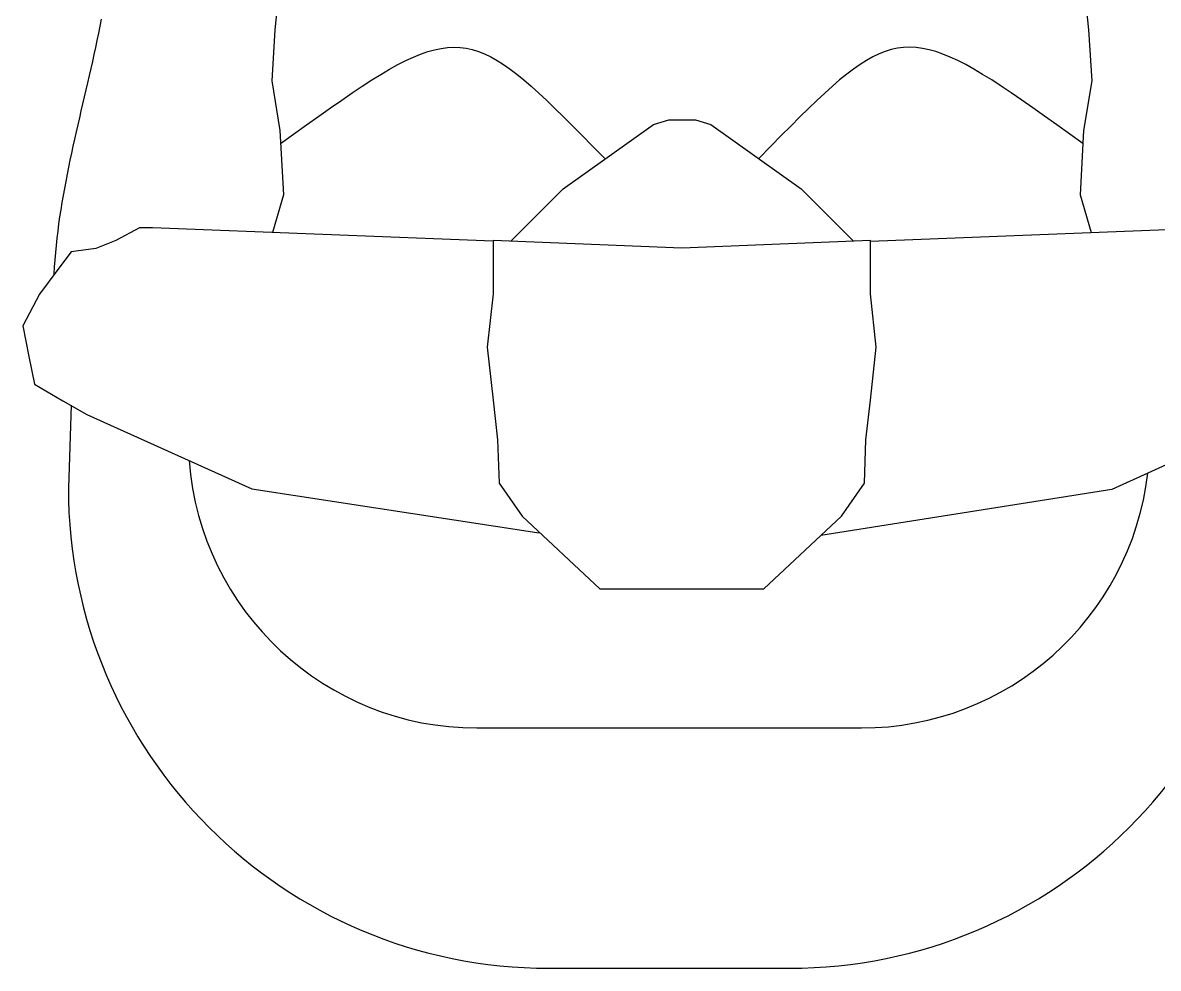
# Model space of a CAD drawing. Header units: millimetres. Extents: x -155 to 94595, y -3153 to 63413.
# Drawn here: x 89687.9 to 90160.5, y 43507 to 43900.5 of the extents above; entities that cross this region are included whole.
import ezdxf

# ---------------------------------------------------------------- set-up
doc = ezdxf.new("R2010")
doc.units = ezdxf.units.MM
doc.layers.add('int', color=185, linetype='Continuous')

msp = doc.modelspace()

# ---------------------------------------------------------------- linework, layer by layer
at = {"layer": 'int'}
for p, q in [((89794.993, 43918.292), (89792.912, 43897.478)), ((90129.403, 43918.292), (90131.484, 43897.478)), ((89720.179, 43899.003), (89720.754, 43901.946)), ((89718.974, 43893.123), (89719.585, 43896.062)), ((89719.585, 43896.062), (89720.179, 43899.003)), ((89792.912, 43897.478), (89791.549, 43876.253)), ((90131.484, 43897.478), (90132.847, 43876.253)), ((89718.348, 43890.185), (89718.974, 43893.123)), ((89717.058, 43884.315), (89717.709, 43887.25)), ((89717.709, 43887.25), (89718.348, 43890.185)), ((89847.343, 43884.704), (89850.498, 43886.168)), ((89850.498, 43886.168), (89853.531, 43887.409)), ((89853.531, 43887.409), (89856.455, 43888.428)), ((89856.455, 43888.428), (89859.284, 43889.224)), ((89859.284, 43889.224), (89862.031, 43889.796)), ((89862.031, 43889.796), (89864.71, 43890.145)), ((89864.71, 43890.145), (89867.335, 43890.268)), ((89867.335, 43890.268), (89869.919, 43890.167)), ((89869.919, 43890.167), (89872.476, 43889.84)), ((89872.476, 43889.84), (89875.02, 43889.286)), ((89875.02, 43889.286), (89877.563, 43888.506)), ((89877.563, 43888.506), (89880.12, 43887.499)), ((89880.12, 43887.499), (89882.704, 43886.264)), ((89882.704, 43886.264), (89885.328, 43884.8)), ((90041.692, 43886.264), (90039.068, 43884.8)), ((90044.276, 43887.499), (90041.692, 43886.264)), ((90046.833, 43888.506), (90044.276, 43887.499)), ((90049.377, 43889.286), (90046.833, 43888.506)), ((90051.92, 43889.84), (90049.377, 43889.286)), ((90054.477, 43890.167), (90051.92, 43889.84)), ((90057.061, 43890.268), (90054.477, 43890.167)), ((90059.686, 43890.145), (90057.061, 43890.268)), ((90062.365, 43889.796), (90059.686, 43890.145)), ((90065.113, 43889.224), (90062.365, 43889.796)), ((90067.941, 43888.428), (90065.113, 43889.224)), ((90070.865, 43887.409), (90067.941, 43888.428)), ((90073.898, 43886.168), (90070.865, 43887.409)), ((90077.053, 43884.704), (90073.898, 43886.168)), ((89715.729, 43878.451), (89716.398, 43881.383)), ((89716.398, 43881.383), (89717.058, 43884.315)), ((89837.008, 43878.987), (89840.611, 43881.114)), ((89840.611, 43881.114), (89844.052, 43883.019)), ((89844.052, 43883.019), (89847.343, 43884.704)), ((89885.328, 43884.8), (89888.007, 43883.107)), ((89888.007, 43883.107), (89890.754, 43881.185)), ((89890.754, 43881.185), (89893.583, 43879.033)), ((90033.642, 43881.185), (90030.813, 43879.033)), ((90036.389, 43883.107), (90033.642, 43881.185)), ((90039.068, 43884.8), (90036.389, 43883.107)), ((90080.344, 43883.019), (90077.053, 43884.704)), ((90083.785, 43881.114), (90080.344, 43883.019)), ((90087.389, 43878.987), (90083.785, 43881.114)), ((89715.055, 43875.519), (89715.729, 43878.451)), ((89829.257, 43874.076), (89833.227, 43876.641)), ((89833.227, 43876.641), (89837.008, 43878.987)), ((89893.583, 43879.033), (89896.506, 43876.651)), ((89896.506, 43876.651), (89899.538, 43874.038)), ((90027.89, 43876.651), (90024.858, 43874.038)), ((90030.813, 43879.033), (90027.89, 43876.651)), ((90091.169, 43876.641), (90087.389, 43878.987)), ((90095.139, 43874.076), (90091.169, 43876.641)), ((89713.694, 43869.659), (89714.376, 43872.589)), ((89714.376, 43872.589), (89715.055, 43875.519)), ((89791.549, 43876.253), (89794.993, 43855.59)), ((89825.082, 43871.292), (89829.257, 43874.076)), ((89899.538, 43874.038), (89902.693, 43871.193)), ((90024.858, 43874.038), (90021.703, 43871.193)), ((90099.314, 43871.292), (90095.139, 43874.076)), ((90132.847, 43876.253), (90129.403, 43855.59)), ((89713.012, 43866.729), (89713.694, 43869.659)), ((89816.067, 43865.07), (89820.69, 43868.29)), ((89820.69, 43868.29), (89825.082, 43871.292)), ((89902.693, 43871.193), (89905.983, 43868.115)), ((89905.983, 43868.115), (89909.423, 43864.806)), ((90018.413, 43868.115), (90014.973, 43864.806)), ((90021.703, 43871.193), (90018.413, 43868.115)), ((90103.706, 43868.29), (90099.314, 43871.292)), ((90108.329, 43865.07), (90103.706, 43868.29)), ((89711.652, 43860.868), (89712.33, 43863.798)), ((89712.33, 43863.798), (89713.012, 43866.729)), ((89811.2, 43861.633), (89816.067, 43865.07)), ((89909.423, 43864.806), (89913.026, 43861.263)), ((90014.973, 43864.806), (90011.37, 43861.263)), ((90113.196, 43861.633), (90108.329, 43865.07)), ((89710.31, 43855.005), (89710.978, 43857.937)), ((89710.978, 43857.937), (89711.652, 43860.868)), ((89800.676, 43854.11), (89806.074, 43857.979)), ((89806.074, 43857.979), (89811.2, 43861.633)), ((89912.81, 43831.299), (89950.449, 43858.184)), ((89913.026, 43861.263), (89916.805, 43857.486)), ((89916.805, 43857.486), (89920.775, 43853.475)), ((89950.449, 43858.184), (89956.864, 43860.089)), ((89956.864, 43860.089), (89956.864, 43860.089)), ((89956.864, 43860.089), (89967.859, 43860.089)), ((89967.859, 43860.089), (89967.859, 43860.089)), ((89967.859, 43860.089), (89974.274, 43858.184)), ((89974.274, 43858.184), (90011.913, 43831.299)), ((90007.591, 43857.486), (90003.621, 43853.475)), ((90011.37, 43861.263), (90007.591, 43857.486)), ((90118.322, 43857.979), (90113.196, 43861.633)), ((90123.72, 43854.11), (90118.322, 43857.979)), ((89709.651, 43852.073), (89710.31, 43855.005)), ((89794.993, 43855.59), (89796.408, 43828.847)), ((89795.275, 43850.227), (89800.676, 43854.11)), ((89920.775, 43853.475), (89924.948, 43849.23)), ((90003.621, 43853.475), (89999.448, 43849.23)), ((90129.121, 43850.227), (90123.72, 43854.11)), ((90129.403, 43855.59), (90127.988, 43828.847)), ((89708.363, 43846.204), (89709.001, 43849.139)), ((89709.001, 43849.139), (89709.651, 43852.073)), ((89924.948, 43849.23), (89930.286, 43843.782)), ((89999.448, 43849.23), (89994.245, 43843.92)), ((89707.131, 43840.328), (89707.739, 43843.267)), ((89707.739, 43843.267), (89708.363, 43846.204)), ((89706.539, 43837.388), (89707.131, 43840.328)), ((89705.414, 43831.5), (89705.966, 43834.445)), ((89705.966, 43834.445), (89706.539, 43837.388)), ((89704.885, 43828.552), (89705.414, 43831.5)), ((89891.057, 43809.547), (89912.81, 43831.299)), ((89912.81, 43831.299), (89912.81, 43831.299)), ((90011.913, 43831.299), (90011.913, 43831.299)), ((90011.913, 43831.299), (90033.653, 43809.559)), ((89703.901, 43822.647), (89704.38, 43825.601)), ((89704.38, 43825.601), (89704.885, 43828.552)), ((89796.408, 43828.847), (89791.836, 43813.226)), ((89796.408, 43828.847), (89796.408, 43828.847)), ((90127.988, 43828.847), (90127.988, 43828.847)), ((90127.988, 43828.847), (90132.564, 43813.211)), ((89703.028, 43816.729), (89703.45, 43819.689)), ((89703.45, 43819.689), (89703.901, 43822.647)), ((89702.638, 43813.764), (89703.028, 43816.729)), ((89736.591, 43815.131), (89726.718, 43809.841)), ((89741.99, 43815.168), (89736.591, 43815.131)), ((89736.591, 43815.131), (89736.591, 43815.131)), ((89883.704, 43809.604), (89741.99, 43815.168)), ((90040.692, 43809.604), (90182.406, 43815.168)), ((89701.96, 43807.823), (89702.281, 43810.795)), ((89702.281, 43810.795), (89702.638, 43813.764)), ((89701.675, 43804.845), (89701.96, 43807.823)), ((89718.356, 43806.496), (89708.063, 43805.095)), ((89726.718, 43809.841), (89718.356, 43806.496)), ((89883.705, 43809.841), (89883.705, 43787.702)), ((89962.198, 43806.701), (89883.705, 43809.841)), ((90040.691, 43809.841), (89962.198, 43806.701)), ((90040.691, 43787.702), (90040.691, 43809.841)), ((89701.223, 43798.877), (89701.429, 43801.864)), ((89701.429, 43801.864), (89701.675, 43804.845)), ((89708.063, 43805.095), (89702.566, 43797.765)), ((89702.566, 43797.765), (89694.863, 43787.494)), ((89701.06, 43795.885), (89701.223, 43798.877)), ((89701.055, 43795.749), (89701.06, 43795.885)), ((89694.863, 43787.494), (89687.938, 43774.299)), ((89883.705, 43787.702), (89881.257, 43765.45)), ((90043.139, 43765.45), (90040.691, 43787.702)), ((89687.938, 43774.299), (89690.49, 43761.537)), ((89881.257, 43765.45), (89883.705, 43743.423)), ((90040.691, 43743.423), (90043.139, 43765.45)), ((89690.49, 43761.537), (89692.787, 43750.052)), ((89692.787, 43750.052), (89704.698, 43743.067)), ((89704.698, 43743.067), (89714.642, 43737.385)), ((89708.079, 43741.259), (89706.935, 43706.989)), ((89883.705, 43743.423), (89885.54, 43726.903)), ((90038.856, 43726.903), (90040.691, 43743.423)), ((89714.642, 43737.385), (89783.351, 43706.537)), ((90209.754, 43737.385), (90141.189, 43706.219)), ((89885.54, 43726.903), (89886.231, 43708.913)), ((90038.165, 43708.913), (90038.856, 43726.903)), ((89783.351, 43706.537), (89783.351, 43706.537)), ((89783.351, 43706.537), (89901.866, 43688.385)), ((89886.231, 43708.913), (89895.781, 43695.12)), ((90141.189, 43706.219), (90022.758, 43687.52)), ((90028.616, 43695.12), (90038.165, 43708.913)), ((90141.189, 43706.219), (90141.189, 43706.219)), ((89895.781, 43695.12), (89928.042, 43664.856)), ((89996.354, 43664.856), (90028.616, 43695.12)), ((89901.866, 43688.385), (89903.174, 43688.184)), ((90022.758, 43687.52), (90020.06, 43687.094)), ((89928.042, 43664.856), (89928.042, 43664.856)), ((89928.042, 43664.856), (89962.198, 43664.856)), ((89962.198, 43664.856), (89996.354, 43664.856)), ((89996.354, 43664.856), (89996.354, 43664.856)), ((89876.935, 43606.989), (90036.935, 43606.989)), ((89906.935, 43506.989), (90006.935, 43506.989))]:
    msp.add_line(p, q, dxfattribs=at)
for centre, radius, start, end in [((89876.935, 43726.989), 120, 184.17464, 270), ((90036.935, 43726.989), 120, 270, 353.30773), ((89906.935, 43706.989), 200, 180, 270), ((90006.935, 43706.989), 200, 270, 360)]:
    msp.add_arc(centre, radius, start, end, dxfattribs=at)

doc.saveas('drawing.dxf')
